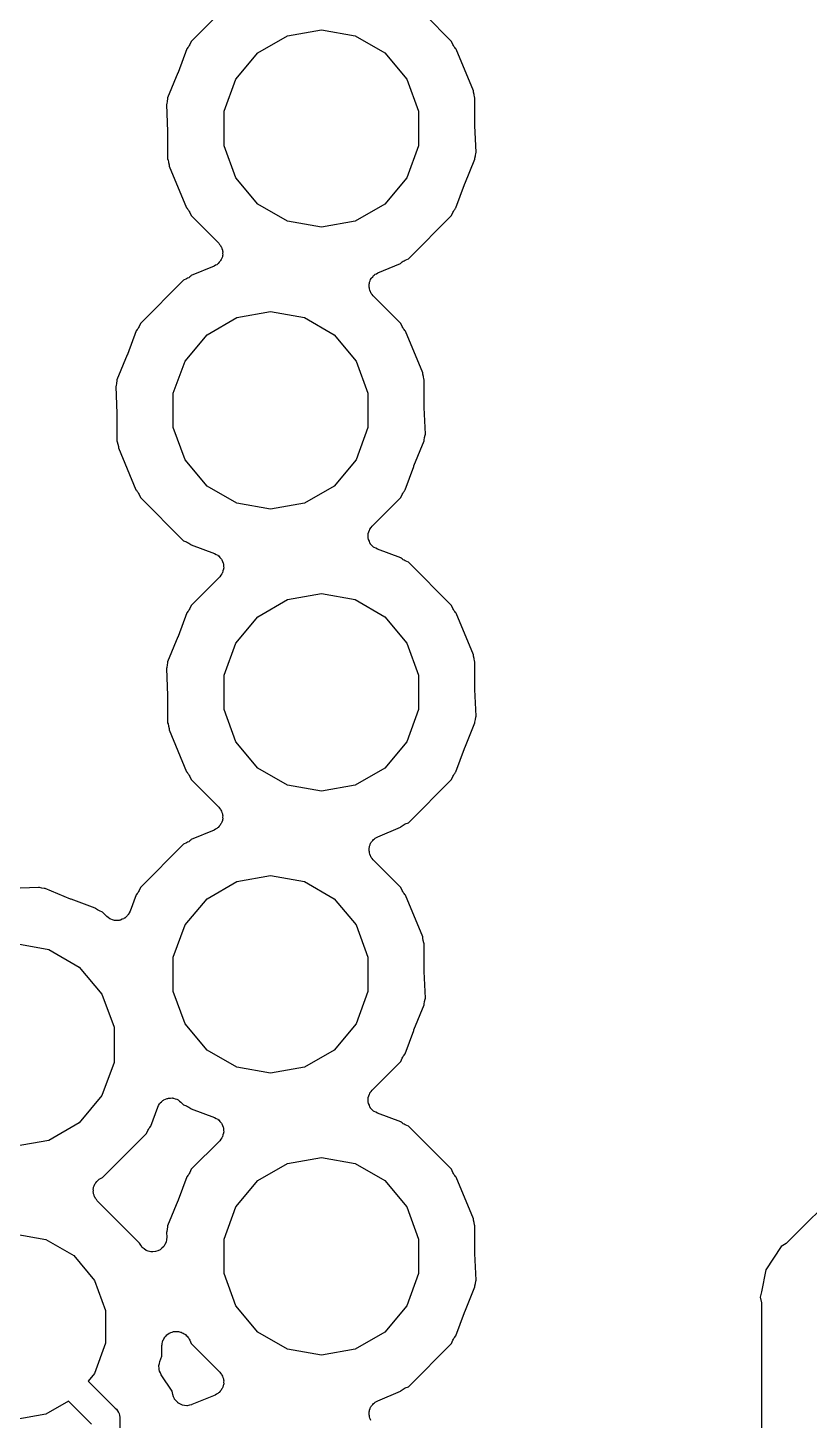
# Model space of a CAD drawing. Extents: x 240.1 to 314.9, y -176.2 to -102.8.
# Drawn here: x 273.17 to 280.21, y -132.92 to -120.38 of the extents above; entities that cross this region are included whole.
import ezdxf

# ---------------------------------------------------------------- set-up
doc = ezdxf.new("R2010")
doc.units = 0
doc.header["$MEASUREMENT"] = 0
doc.layers.add('BLACK', color=7, linetype='CONTINUOUS')

msp = doc.modelspace()

# ---------------------------------------------------------------- linework, layer by layer
at = {"layer": 'BLACK', "linetype": 'CONTINUOUS'}
for p, q in [((274.903, -120.243), (274.645, -120.501)), ((276.992, -120.501), (276.753, -120.262)), ((275.514, -120.449), (275.819, -120.395)), ((275.819, -120.395), (276.123, -120.449)), ((274.645, -120.501), (274.633, -120.529)), ((275.247, -120.603), (275.514, -120.449)), ((276.123, -120.449), (276.391, -120.603)), ((277.004, -120.529), (276.992, -120.501)), ((274.606, -120.569), (274.529, -120.78)), ((274.61, -120.566), (274.606, -120.569)), ((274.616, -120.556), (274.61, -120.566)), ((274.624, -120.547), (274.616, -120.556)), ((274.628, -120.538), (274.624, -120.547)), ((274.633, -120.529), (274.628, -120.538)), ((275.048, -120.84), (275.247, -120.603)), ((276.391, -120.603), (276.589, -120.84)), ((277.009, -120.538), (277.004, -120.529)), ((277.013, -120.547), (277.009, -120.538)), ((277.021, -120.556), (277.013, -120.547)), ((277.027, -120.566), (277.021, -120.556)), ((277.034, -120.571), (277.027, -120.566)), ((277.19, -120.947), (277.034, -120.571)), ((274.527, -120.785), (274.434, -121.01)), ((274.528, -120.783), (274.527, -120.785)), ((274.529, -120.78), (274.528, -120.783)), ((274.942, -121.13), (275.048, -120.84)), ((276.589, -120.84), (276.695, -121.13)), ((274.434, -121.018), (274.431, -121.039)), ((274.434, -121.01), (274.434, -121.018)), ((274.434, -121.018), (274.434, -121.018)), ((274.434, -121.018), (274.434, -121.018)), ((277.19, -120.959), (277.19, -120.947)), ((277.195, -120.98), (277.19, -120.959)), ((277.19, -120.959), (277.19, -120.959)), ((277.19, -120.959), (277.19, -120.959)), ((277.2, -121.002), (277.195, -120.98)), ((277.203, -121.01), (277.2, -121.002)), ((277.2, -121.002), (277.2, -121.002)), ((277.2, -121.002), (277.2, -121.002)), ((277.203, -121.252), (277.203, -121.01)), ((274.427, -121.062), (274.424, -121.07)), ((274.424, -121.07), (274.434, -121.312)), ((274.431, -121.039), (274.427, -121.062)), ((274.427, -121.062), (274.427, -121.062)), ((274.427, -121.062), (274.427, -121.062)), ((274.942, -121.44), (274.942, -121.13)), ((276.695, -121.13), (276.695, -121.44)), ((277.203, -121.255), (277.203, -121.252)), ((277.203, -121.258), (277.203, -121.255)), ((277.214, -121.5), (277.203, -121.258)), ((274.434, -121.312), (274.434, -121.315)), ((274.434, -121.315), (274.434, -121.318)), ((274.434, -121.318), (274.434, -121.56)), ((275.048, -121.73), (274.942, -121.44)), ((276.695, -121.44), (276.589, -121.73)), ((277.203, -121.552), (277.207, -121.53)), ((277.207, -121.53), (277.211, -121.508)), ((277.211, -121.508), (277.214, -121.5)), ((277.211, -121.508), (277.211, -121.508)), ((277.211, -121.508), (277.211, -121.508)), ((274.434, -121.56), (274.438, -121.568)), ((274.438, -121.568), (274.438, -121.568)), ((274.438, -121.568), (274.438, -121.568)), ((274.438, -121.568), (274.442, -121.59)), ((274.442, -121.59), (274.447, -121.611)), ((274.447, -121.611), (274.447, -121.611)), ((274.447, -121.611), (274.447, -121.611)), ((274.447, -121.611), (274.448, -121.623)), ((274.448, -121.623), (274.603, -121.999)), ((277.11, -121.785), (277.203, -121.56)), ((277.203, -121.56), (277.203, -121.552)), ((277.203, -121.552), (277.203, -121.552)), ((277.203, -121.552), (277.203, -121.552)), ((275.247, -121.967), (275.048, -121.73)), ((276.589, -121.73), (276.391, -121.967)), ((277.031, -122.001), (277.108, -121.79)), ((277.108, -121.79), (277.109, -121.787)), ((277.109, -121.787), (277.11, -121.785)), ((274.603, -121.999), (274.61, -122.004)), ((274.61, -122.004), (274.616, -122.014)), ((274.616, -122.014), (274.624, -122.023)), ((274.624, -122.023), (274.628, -122.032)), ((274.628, -122.032), (274.633, -122.041)), ((275.514, -122.121), (275.247, -121.967)), ((276.391, -121.967), (276.123, -122.121)), ((277.004, -122.041), (277.009, -122.032)), ((277.009, -122.032), (277.013, -122.023)), ((277.013, -122.023), (277.021, -122.014)), ((277.021, -122.014), (277.027, -122.004)), ((277.027, -122.004), (277.031, -122.001)), ((274.633, -122.041), (274.645, -122.069)), ((274.645, -122.069), (274.894, -122.318)), ((275.819, -122.175), (275.514, -122.121)), ((276.123, -122.121), (275.819, -122.175)), ((276.603, -122.459), (276.992, -122.069)), ((276.992, -122.069), (277.004, -122.041)), ((274.894, -122.318), (274.902, -122.329)), ((274.902, -122.329), (274.911, -122.339)), ((274.911, -122.339), (274.914, -122.347)), ((274.914, -122.347), (274.919, -122.354)), ((274.919, -122.354), (274.923, -122.367)), ((274.923, -122.367), (274.928, -122.38)), ((274.928, -122.38), (274.928, -122.388)), ((274.928, -122.388), (274.93, -122.397)), ((274.93, -122.397), (274.929, -122.41)), ((274.852, -122.525), (274.647, -122.61)), ((274.864, -122.517), (274.852, -122.525)), ((274.877, -122.512), (274.864, -122.517)), ((274.883, -122.506), (274.877, -122.512)), ((274.89, -122.501), (274.883, -122.506)), ((274.898, -122.49), (274.89, -122.501)), ((274.908, -122.48), (274.898, -122.49)), ((274.911, -122.473), (274.908, -122.48)), ((274.917, -122.466), (274.911, -122.473)), ((274.921, -122.453), (274.917, -122.466)), ((274.927, -122.44), (274.921, -122.453)), ((274.93, -122.424), (274.927, -122.432)), ((274.927, -122.432), (274.927, -122.44)), ((274.929, -122.41), (274.93, -122.424)), ((276.328, -122.585), (276.533, -122.5)), ((276.533, -122.5), (276.537, -122.494)), ((276.537, -122.494), (276.547, -122.487)), ((276.547, -122.487), (276.556, -122.48)), ((276.556, -122.48), (276.566, -122.476)), ((276.566, -122.476), (276.575, -122.47)), ((276.575, -122.47), (276.603, -122.459)), ((274.577, -122.651), (274.188, -123.041)), ((274.605, -122.64), (274.577, -122.651)), ((274.614, -122.634), (274.605, -122.64)), ((274.624, -122.63), (274.614, -122.634)), ((274.633, -122.622), (274.624, -122.63)), ((274.643, -122.616), (274.633, -122.622)), ((274.647, -122.61), (274.643, -122.616)), ((276.253, -122.67), (276.259, -122.657)), ((276.259, -122.657), (276.263, -122.644)), ((276.263, -122.644), (276.269, -122.637)), ((276.269, -122.637), (276.272, -122.63)), ((276.272, -122.63), (276.282, -122.62)), ((276.282, -122.62), (276.29, -122.609)), ((276.29, -122.609), (276.297, -122.604)), ((276.297, -122.604), (276.303, -122.598)), ((276.303, -122.598), (276.316, -122.593)), ((276.316, -122.593), (276.328, -122.585)), ((276.25, -122.686), (276.253, -122.678)), ((276.251, -122.7), (276.25, -122.686)), ((276.25, -122.713), (276.251, -122.7)), ((276.252, -122.722), (276.25, -122.713)), ((276.252, -122.73), (276.252, -122.722)), ((276.257, -122.743), (276.252, -122.73)), ((276.253, -122.678), (276.253, -122.67)), ((276.261, -122.756), (276.257, -122.743)), ((276.266, -122.763), (276.261, -122.756)), ((276.269, -122.771), (276.266, -122.763)), ((276.278, -122.781), (276.269, -122.771)), ((276.286, -122.792), (276.278, -122.781)), ((276.535, -123.041), (276.286, -122.792)), ((274.789, -123.143), (275.057, -122.989)), ((275.057, -122.989), (275.361, -122.935)), ((275.361, -122.935), (275.666, -122.989)), ((275.666, -122.989), (275.933, -123.143)), ((274.149, -123.109), (274.072, -123.32)), ((274.153, -123.106), (274.149, -123.109)), ((274.159, -123.096), (274.153, -123.106)), ((274.167, -123.087), (274.159, -123.096)), ((274.171, -123.078), (274.167, -123.087)), ((274.176, -123.069), (274.171, -123.078)), ((274.188, -123.041), (274.176, -123.069)), ((274.591, -123.38), (274.789, -123.143)), ((275.933, -123.143), (276.132, -123.38)), ((276.547, -123.069), (276.535, -123.041)), ((276.552, -123.078), (276.547, -123.069)), ((276.556, -123.087), (276.552, -123.078)), ((276.564, -123.096), (276.556, -123.087)), ((276.57, -123.106), (276.564, -123.096)), ((276.577, -123.111), (276.57, -123.106)), ((276.732, -123.487), (276.577, -123.111)), ((274.07, -123.325), (273.977, -123.55)), ((274.071, -123.323), (274.07, -123.325)), ((274.072, -123.32), (274.071, -123.323)), ((274.485, -123.67), (274.591, -123.38)), ((276.132, -123.38), (276.238, -123.67)), ((276.733, -123.499), (276.732, -123.487)), ((276.738, -123.52), (276.733, -123.499)), ((276.733, -123.499), (276.733, -123.499)), ((276.733, -123.499), (276.733, -123.499)), ((276.742, -123.542), (276.738, -123.52)), ((273.969, -123.602), (273.966, -123.61)), ((273.966, -123.61), (273.977, -123.852)), ((273.974, -123.578), (273.969, -123.602)), ((273.969, -123.602), (273.969, -123.602)), ((273.969, -123.602), (273.969, -123.602)), ((273.977, -123.558), (273.974, -123.578)), ((273.977, -123.55), (273.977, -123.558)), ((273.977, -123.558), (273.977, -123.558)), ((273.977, -123.558), (273.977, -123.558)), ((276.746, -123.55), (276.742, -123.542)), ((276.742, -123.542), (276.742, -123.542)), ((276.742, -123.542), (276.742, -123.542)), ((276.746, -123.792), (276.746, -123.55)), ((274.485, -123.98), (274.485, -123.67)), ((276.238, -123.67), (276.238, -123.98)), ((273.977, -123.852), (273.977, -123.855)), ((273.977, -123.855), (273.977, -123.858)), ((273.977, -123.858), (273.977, -124.1)), ((276.746, -123.795), (276.746, -123.792)), ((276.746, -123.798), (276.746, -123.795)), ((276.756, -124.04), (276.746, -123.798)), ((274.591, -124.27), (274.485, -123.98)), ((276.238, -123.98), (276.132, -124.27)), ((276.753, -124.048), (276.756, -124.04)), ((273.977, -124.1), (273.98, -124.108)), ((273.98, -124.108), (273.98, -124.108)), ((273.98, -124.108), (273.98, -124.108)), ((273.98, -124.108), (273.985, -124.129)), ((273.985, -124.129), (273.99, -124.151)), ((273.99, -124.151), (273.99, -124.151)), ((273.99, -124.151), (273.99, -124.151)), ((273.99, -124.151), (273.99, -124.163)), ((273.99, -124.163), (274.146, -124.539)), ((276.653, -124.325), (276.746, -124.1)), ((276.746, -124.092), (276.749, -124.07)), ((276.746, -124.1), (276.746, -124.092)), ((276.746, -124.092), (276.746, -124.092)), ((276.746, -124.092), (276.746, -124.092)), ((276.749, -124.07), (276.753, -124.048)), ((276.753, -124.048), (276.753, -124.048)), ((276.753, -124.048), (276.753, -124.048)), ((274.789, -124.507), (274.591, -124.27)), ((276.132, -124.27), (275.933, -124.507)), ((276.574, -124.541), (276.651, -124.33)), ((276.651, -124.33), (276.652, -124.327)), ((276.652, -124.327), (276.653, -124.325)), ((274.146, -124.539), (274.153, -124.544)), ((275.057, -124.661), (274.789, -124.507)), ((275.933, -124.507), (275.666, -124.661)), ((276.57, -124.544), (276.574, -124.541)), ((274.153, -124.544), (274.159, -124.554)), ((274.159, -124.554), (274.167, -124.563)), ((274.167, -124.563), (274.171, -124.572)), ((274.171, -124.572), (274.176, -124.581)), ((274.176, -124.581), (274.188, -124.609)), ((274.188, -124.609), (274.577, -124.999)), ((275.361, -124.715), (275.057, -124.661)), ((275.666, -124.661), (275.361, -124.715)), ((276.277, -124.867), (276.535, -124.609)), ((276.535, -124.609), (276.547, -124.581)), ((276.547, -124.581), (276.552, -124.572)), ((276.552, -124.572), (276.556, -124.563)), ((276.556, -124.563), (276.564, -124.554)), ((276.564, -124.554), (276.57, -124.544)), ((276.248, -124.919), (276.252, -124.903)), ((276.252, -124.903), (276.255, -124.898)), ((276.255, -124.898), (276.257, -124.893)), ((276.257, -124.893), (276.268, -124.88)), ((276.268, -124.88), (276.277, -124.867)), ((274.577, -124.999), (274.605, -125.01)), ((274.605, -125.01), (274.614, -125.016)), ((274.614, -125.016), (274.624, -125.02)), ((274.624, -125.02), (274.633, -125.028)), ((274.633, -125.028), (274.643, -125.034)), ((274.643, -125.034), (274.645, -125.037)), ((274.645, -125.037), (274.856, -125.114)), ((276.241, -124.945), (276.242, -124.94)), ((276.242, -124.962), (276.241, -124.945)), ((276.242, -124.934), (276.248, -124.919)), ((276.242, -124.94), (276.242, -124.934)), ((276.242, -124.978), (276.242, -124.962)), ((276.244, -124.984), (276.242, -124.978)), ((276.245, -124.989), (276.244, -124.984)), ((276.252, -125.004), (276.245, -124.989)), ((276.257, -125.02), (276.252, -125.004)), ((276.261, -125.024), (276.257, -125.02)), ((276.263, -125.029), (276.261, -125.024)), ((276.275, -125.041), (276.263, -125.029)), ((276.286, -125.054), (276.275, -125.041)), ((274.856, -125.114), (274.871, -125.123)), ((274.871, -125.123), (274.886, -125.13)), ((274.886, -125.13), (274.89, -125.134)), ((274.89, -125.134), (274.894, -125.136)), ((274.894, -125.136), (274.905, -125.149)), ((274.905, -125.149), (274.917, -125.161)), ((274.917, -125.161), (274.919, -125.166)), ((274.919, -125.166), (274.923, -125.17)), ((276.29, -125.056), (276.286, -125.054)), ((276.294, -125.06), (276.29, -125.056)), ((276.309, -125.067), (276.294, -125.06)), ((276.324, -125.076), (276.309, -125.067)), ((276.535, -125.153), (276.324, -125.076)), ((276.537, -125.156), (276.535, -125.153)), ((276.547, -125.162), (276.537, -125.156)), ((276.556, -125.17), (276.547, -125.162)), ((274.923, -125.17), (274.928, -125.186)), ((274.925, -125.292), (274.923, -125.297)), ((274.928, -125.287), (274.925, -125.292)), ((274.928, -125.186), (274.935, -125.201)), ((274.932, -125.271), (274.928, -125.287)), ((274.938, -125.256), (274.932, -125.271)), ((274.935, -125.201), (274.936, -125.206)), ((274.936, -125.206), (274.938, -125.212)), ((274.938, -125.212), (274.938, -125.228)), ((274.938, -125.228), (274.939, -125.245)), ((274.939, -125.245), (274.938, -125.25)), ((274.938, -125.25), (274.938, -125.256)), ((276.566, -125.174), (276.556, -125.17)), ((276.575, -125.18), (276.566, -125.174)), ((276.603, -125.191), (276.575, -125.18)), ((276.992, -125.581), (276.603, -125.191)), ((274.903, -125.323), (274.645, -125.581)), ((274.912, -125.31), (274.903, -125.323)), ((274.923, -125.297), (274.912, -125.31)), ((275.247, -125.683), (275.514, -125.529)), ((275.514, -125.529), (275.819, -125.475)), ((275.819, -125.475), (276.123, -125.529)), ((276.123, -125.529), (276.391, -125.683)), ((274.606, -125.649), (274.529, -125.86)), ((274.61, -125.646), (274.606, -125.649)), ((274.616, -125.636), (274.61, -125.646)), ((274.624, -125.627), (274.616, -125.636)), ((274.628, -125.618), (274.624, -125.627)), ((274.633, -125.609), (274.628, -125.618)), ((274.645, -125.581), (274.633, -125.609)), ((277.004, -125.609), (276.992, -125.581)), ((277.009, -125.618), (277.004, -125.609)), ((277.013, -125.627), (277.009, -125.618)), ((277.021, -125.636), (277.013, -125.627)), ((277.027, -125.646), (277.021, -125.636)), ((277.034, -125.651), (277.027, -125.646)), ((277.19, -126.027), (277.034, -125.651)), ((275.048, -125.92), (275.247, -125.683)), ((276.391, -125.683), (276.589, -125.92)), ((274.527, -125.865), (274.434, -126.09)), ((274.528, -125.863), (274.527, -125.865)), ((274.529, -125.86), (274.528, -125.863)), ((274.942, -126.21), (275.048, -125.92)), ((276.589, -125.92), (276.695, -126.21)), ((277.19, -126.039), (277.19, -126.027)), ((277.195, -126.06), (277.19, -126.039)), ((277.19, -126.039), (277.19, -126.039)), ((277.19, -126.039), (277.19, -126.039)), ((274.427, -126.142), (274.424, -126.15)), ((274.424, -126.15), (274.434, -126.392)), ((274.431, -126.117), (274.427, -126.142)), ((274.427, -126.142), (274.427, -126.142)), ((274.427, -126.142), (274.427, -126.142)), ((274.434, -126.098), (274.431, -126.117)), ((274.434, -126.09), (274.434, -126.098)), ((274.434, -126.098), (274.434, -126.098)), ((274.434, -126.098), (274.434, -126.098)), ((277.2, -126.082), (277.195, -126.06)), ((277.203, -126.09), (277.2, -126.082)), ((277.2, -126.082), (277.2, -126.082)), ((277.2, -126.082), (277.2, -126.082)), ((277.203, -126.332), (277.203, -126.09)), ((274.942, -126.52), (274.942, -126.21)), ((276.695, -126.21), (276.695, -126.52)), ((274.434, -126.392), (274.434, -126.395)), ((274.434, -126.395), (274.434, -126.398)), ((274.434, -126.398), (274.434, -126.64)), ((277.203, -126.335), (277.203, -126.332)), ((277.203, -126.338), (277.203, -126.335)), ((277.214, -126.58), (277.203, -126.338)), ((275.048, -126.81), (274.942, -126.52)), ((276.695, -126.52), (276.589, -126.81)), ((274.434, -126.64), (274.438, -126.648)), ((274.438, -126.648), (274.438, -126.648)), ((274.438, -126.648), (274.438, -126.648)), ((274.438, -126.648), (274.442, -126.669)), ((274.442, -126.669), (274.447, -126.691)), ((277.11, -126.865), (277.203, -126.64)), ((277.203, -126.632), (277.207, -126.61)), ((277.203, -126.64), (277.203, -126.632)), ((277.203, -126.632), (277.203, -126.632)), ((277.203, -126.632), (277.203, -126.632)), ((277.207, -126.61), (277.211, -126.588)), ((277.211, -126.588), (277.214, -126.58)), ((277.211, -126.588), (277.211, -126.588)), ((277.211, -126.588), (277.211, -126.588)), ((274.447, -126.691), (274.447, -126.691)), ((274.447, -126.691), (274.447, -126.691)), ((274.447, -126.691), (274.448, -126.703)), ((274.448, -126.703), (274.603, -127.079)), ((275.247, -127.047), (275.048, -126.81)), ((276.589, -126.81), (276.391, -127.047)), ((277.031, -127.081), (277.108, -126.87)), ((277.108, -126.87), (277.109, -126.867)), ((277.109, -126.867), (277.11, -126.865)), ((275.514, -127.201), (275.247, -127.047)), ((276.391, -127.047), (276.123, -127.201)), ((274.603, -127.079), (274.61, -127.084)), ((274.61, -127.084), (274.616, -127.094)), ((274.616, -127.094), (274.624, -127.103)), ((274.624, -127.103), (274.628, -127.112)), ((274.628, -127.112), (274.633, -127.121)), ((274.633, -127.121), (274.645, -127.149)), ((274.645, -127.149), (274.894, -127.398)), ((276.603, -127.539), (276.992, -127.149)), ((276.992, -127.149), (277.004, -127.121)), ((277.004, -127.121), (277.009, -127.112)), ((277.009, -127.112), (277.013, -127.103)), ((277.013, -127.103), (277.021, -127.094)), ((277.021, -127.094), (277.027, -127.084)), ((277.027, -127.084), (277.031, -127.081)), ((275.819, -127.255), (275.514, -127.201)), ((276.123, -127.201), (275.819, -127.255)), ((274.894, -127.398), (274.902, -127.409)), ((274.902, -127.409), (274.911, -127.419)), ((274.911, -127.419), (274.914, -127.427)), ((274.917, -127.546), (274.911, -127.553)), ((274.914, -127.427), (274.919, -127.434)), ((274.921, -127.533), (274.917, -127.546)), ((274.919, -127.434), (274.923, -127.447)), ((274.927, -127.52), (274.921, -127.533)), ((274.923, -127.447), (274.928, -127.46)), ((274.93, -127.504), (274.927, -127.512)), ((274.927, -127.512), (274.927, -127.52)), ((274.928, -127.46), (274.928, -127.468)), ((274.928, -127.468), (274.93, -127.477)), ((274.93, -127.477), (274.929, -127.49)), ((274.929, -127.49), (274.93, -127.504)), ((276.566, -127.556), (276.575, -127.55)), ((276.575, -127.55), (276.603, -127.539)), ((274.852, -127.605), (274.647, -127.69)), ((274.864, -127.597), (274.852, -127.605)), ((274.877, -127.592), (274.864, -127.597)), ((274.883, -127.586), (274.877, -127.592)), ((274.89, -127.581), (274.883, -127.586)), ((274.898, -127.57), (274.89, -127.581)), ((274.908, -127.56), (274.898, -127.57)), ((274.911, -127.553), (274.908, -127.56)), ((276.303, -127.678), (276.316, -127.673)), ((276.316, -127.673), (276.328, -127.665)), ((276.328, -127.665), (276.533, -127.58)), ((276.533, -127.58), (276.537, -127.574)), ((276.537, -127.574), (276.547, -127.567)), ((276.547, -127.567), (276.556, -127.56)), ((276.556, -127.56), (276.566, -127.556)), ((274.577, -127.731), (274.188, -128.121)), ((274.605, -127.72), (274.577, -127.731)), ((274.614, -127.714), (274.605, -127.72)), ((274.624, -127.71), (274.614, -127.714)), ((274.633, -127.702), (274.624, -127.71)), ((274.643, -127.696), (274.633, -127.702)), ((274.647, -127.69), (274.643, -127.696)), ((276.25, -127.766), (276.253, -127.758)), ((276.251, -127.78), (276.25, -127.766)), ((276.25, -127.793), (276.251, -127.78)), ((276.252, -127.802), (276.25, -127.793)), ((276.252, -127.81), (276.252, -127.802)), ((276.253, -127.75), (276.259, -127.737)), ((276.253, -127.758), (276.253, -127.75)), ((276.259, -127.737), (276.263, -127.724)), ((276.263, -127.724), (276.269, -127.717)), ((276.269, -127.717), (276.272, -127.71)), ((276.272, -127.71), (276.282, -127.7)), ((276.282, -127.7), (276.29, -127.689)), ((276.29, -127.689), (276.297, -127.684)), ((276.297, -127.684), (276.303, -127.678)), ((276.257, -127.823), (276.252, -127.81)), ((276.261, -127.836), (276.257, -127.823)), ((276.266, -127.843), (276.261, -127.836)), ((276.269, -127.851), (276.266, -127.843)), ((276.278, -127.861), (276.269, -127.851)), ((276.286, -127.872), (276.278, -127.861)), ((276.535, -128.121), (276.286, -127.872)), ((275.057, -128.069), (275.361, -128.015)), ((275.361, -128.015), (275.666, -128.069)), ((273.271, -128.121), (273.023, -128.131)), ((273.279, -128.123), (273.271, -128.121)), ((273.3, -128.127), (273.279, -128.123)), ((273.279, -128.123), (273.279, -128.123)), ((273.279, -128.123), (273.279, -128.123)), ((273.322, -128.131), (273.3, -128.127)), ((273.33, -128.131), (273.322, -128.131)), ((273.322, -128.131), (273.322, -128.131)), ((273.322, -128.131), (273.322, -128.131)), ((273.559, -128.226), (273.33, -128.131)), ((274.159, -128.176), (274.153, -128.186)), ((274.167, -128.167), (274.159, -128.176)), ((274.171, -128.158), (274.167, -128.167)), ((274.176, -128.149), (274.171, -128.158)), ((274.188, -128.121), (274.176, -128.149)), ((274.789, -128.223), (275.057, -128.069)), ((275.666, -128.069), (275.933, -128.223)), ((276.547, -128.149), (276.535, -128.121)), ((276.552, -128.158), (276.547, -128.149)), ((276.556, -128.167), (276.552, -128.158)), ((276.564, -128.176), (276.556, -128.167)), ((276.57, -128.186), (276.564, -128.176)), ((273.562, -128.227), (273.559, -128.226)), ((273.564, -128.228), (273.562, -128.227)), ((273.781, -128.307), (273.564, -128.228)), ((274.149, -128.189), (274.095, -128.337)), ((274.153, -128.186), (274.149, -128.189)), ((274.591, -128.46), (274.789, -128.223)), ((275.933, -128.223), (276.132, -128.46)), ((276.577, -128.191), (276.57, -128.186)), ((276.732, -128.567), (276.577, -128.191)), ((273.784, -128.311), (273.781, -128.307)), ((273.794, -128.317), (273.784, -128.311)), ((273.803, -128.325), (273.794, -128.317)), ((273.813, -128.329), (273.803, -128.325)), ((273.821, -128.334), (273.813, -128.329)), ((273.848, -128.346), (273.821, -128.334)), ((273.886, -128.383), (273.848, -128.346)), ((273.899, -128.393), (273.886, -128.383)), ((273.912, -128.404), (273.899, -128.393)), ((273.917, -128.405), (273.912, -128.404)), ((273.922, -128.409), (273.917, -128.405)), ((273.938, -128.413), (273.922, -128.409)), ((273.954, -128.419), (273.938, -128.413)), ((273.959, -128.419), (273.954, -128.419)), ((273.965, -128.42), (273.959, -128.419)), ((273.981, -128.419), (273.965, -128.42)), ((273.998, -128.419), (273.981, -128.419)), ((274.003, -128.417), (273.998, -128.419)), ((274.009, -128.416), (274.003, -128.417)), ((274.024, -128.409), (274.009, -128.416)), ((274.039, -128.404), (274.024, -128.409)), ((274.043, -128.4), (274.039, -128.404)), ((274.049, -128.398), (274.043, -128.4)), ((274.06, -128.386), (274.049, -128.398)), ((274.073, -128.375), (274.06, -128.386)), ((274.076, -128.37), (274.073, -128.375)), ((274.08, -128.366), (274.076, -128.37)), ((274.087, -128.351), (274.08, -128.366)), ((274.095, -128.337), (274.087, -128.351)), ((274.485, -128.75), (274.591, -128.46)), ((276.132, -128.46), (276.238, -128.75)), ((273.05, -128.625), (273.363, -128.68)), ((273.363, -128.68), (273.638, -128.839)), ((276.733, -128.579), (276.732, -128.567)), ((276.737, -128.599), (276.733, -128.579)), ((276.733, -128.579), (276.733, -128.579)), ((276.733, -128.579), (276.733, -128.579)), ((276.742, -128.622), (276.737, -128.599)), ((276.746, -128.63), (276.742, -128.622)), ((276.742, -128.622), (276.742, -128.622)), ((276.742, -128.622), (276.742, -128.622)), ((276.746, -128.872), (276.746, -128.63)), ((274.485, -129.06), (274.485, -128.75)), ((276.238, -128.75), (276.238, -129.06)), ((273.638, -128.839), (273.842, -129.083)), ((276.746, -128.875), (276.746, -128.872)), ((276.746, -128.878), (276.746, -128.875)), ((276.756, -129.12), (276.746, -128.878)), ((273.842, -129.083), (273.951, -129.381)), ((274.591, -129.35), (274.485, -129.06)), ((276.238, -129.06), (276.132, -129.35)), ((276.653, -129.405), (276.746, -129.18)), ((276.746, -129.172), (276.749, -129.15)), ((276.746, -129.18), (276.746, -129.172)), ((276.746, -129.172), (276.746, -129.172)), ((276.746, -129.172), (276.746, -129.172)), ((276.749, -129.15), (276.753, -129.128)), ((276.753, -129.128), (276.756, -129.12)), ((276.753, -129.128), (276.753, -129.128)), ((276.753, -129.128), (276.753, -129.128)), ((273.951, -129.381), (273.951, -129.699)), ((274.789, -129.587), (274.591, -129.35)), ((276.132, -129.35), (275.933, -129.587)), ((276.574, -129.621), (276.651, -129.41)), ((276.651, -129.41), (276.652, -129.407)), ((276.652, -129.407), (276.653, -129.405)), ((275.057, -129.741), (274.789, -129.587)), ((275.933, -129.587), (275.666, -129.741)), ((276.535, -129.689), (276.547, -129.661)), ((276.547, -129.661), (276.552, -129.652)), ((276.552, -129.652), (276.556, -129.643)), ((276.556, -129.643), (276.564, -129.634)), ((276.564, -129.634), (276.57, -129.624)), ((276.57, -129.624), (276.574, -129.621)), ((273.951, -129.699), (273.842, -129.997)), ((275.361, -129.795), (275.057, -129.741)), ((275.666, -129.741), (275.361, -129.795)), ((276.277, -129.947), (276.535, -129.689)), ((273.842, -129.997), (273.638, -130.241)), ((274.367, -130.063), (274.38, -130.053)), ((274.38, -130.053), (274.391, -130.041)), ((274.391, -130.041), (274.396, -130.039)), ((274.396, -130.039), (274.401, -130.035)), ((274.401, -130.035), (274.416, -130.029)), ((274.416, -130.029), (274.431, -130.022)), ((274.431, -130.022), (274.437, -130.022)), ((274.437, -130.022), (274.442, -130.02)), ((274.442, -130.02), (274.459, -130.02)), ((274.459, -130.02), (274.475, -130.018)), ((274.475, -130.018), (274.481, -130.02)), ((274.481, -130.02), (274.486, -130.02)), ((274.486, -130.02), (274.502, -130.026)), ((274.502, -130.026), (274.518, -130.03)), ((274.518, -130.03), (274.522, -130.033)), ((274.522, -130.033), (274.528, -130.035)), ((274.528, -130.035), (274.54, -130.046)), ((274.54, -130.046), (274.554, -130.055)), ((274.554, -130.055), (274.577, -130.079)), ((276.241, -130.025), (276.242, -130.02)), ((276.242, -130.042), (276.241, -130.025)), ((276.242, -130.014), (276.248, -129.999)), ((276.242, -130.02), (276.242, -130.014)), ((276.242, -130.058), (276.242, -130.042)), ((276.244, -130.064), (276.242, -130.058)), ((276.248, -129.999), (276.252, -129.983)), ((276.252, -129.983), (276.255, -129.978)), ((276.255, -129.978), (276.257, -129.973)), ((276.257, -129.973), (276.268, -129.96)), ((276.268, -129.96), (276.277, -129.947)), ((274.283, -130.271), (274.345, -130.101)), ((274.345, -130.101), (274.353, -130.087)), ((274.353, -130.087), (274.36, -130.072)), ((274.36, -130.072), (274.364, -130.068)), ((274.364, -130.068), (274.367, -130.063)), ((274.577, -130.079), (274.605, -130.09)), ((274.605, -130.09), (274.614, -130.096)), ((274.614, -130.096), (274.624, -130.1)), ((274.624, -130.1), (274.633, -130.108)), ((274.633, -130.108), (274.643, -130.114)), ((274.643, -130.114), (274.645, -130.117)), ((274.645, -130.117), (274.856, -130.194)), ((276.245, -130.069), (276.244, -130.064)), ((276.252, -130.084), (276.245, -130.069)), ((276.257, -130.1), (276.252, -130.084)), ((276.261, -130.104), (276.257, -130.1)), ((276.263, -130.109), (276.261, -130.104)), ((276.275, -130.121), (276.263, -130.109)), ((276.286, -130.134), (276.275, -130.121)), ((276.29, -130.136), (276.286, -130.134)), ((276.294, -130.14), (276.29, -130.136)), ((276.309, -130.147), (276.294, -130.14)), ((276.324, -130.156), (276.309, -130.147)), ((276.535, -130.233), (276.324, -130.156)), ((273.638, -130.241), (273.363, -130.4)), ((274.244, -130.338), (274.256, -130.311)), ((274.256, -130.311), (274.261, -130.303)), ((274.261, -130.303), (274.265, -130.293)), ((274.265, -130.293), (274.273, -130.284)), ((274.273, -130.284), (274.279, -130.274)), ((274.279, -130.274), (274.283, -130.271)), ((274.856, -130.194), (274.871, -130.203)), ((274.871, -130.203), (274.886, -130.21)), ((274.886, -130.21), (274.89, -130.214)), ((274.89, -130.214), (274.894, -130.216)), ((274.894, -130.216), (274.905, -130.229)), ((274.905, -130.229), (274.917, -130.241)), ((274.917, -130.241), (274.919, -130.246)), ((274.919, -130.246), (274.923, -130.25)), ((274.923, -130.25), (274.928, -130.266)), ((274.928, -130.266), (274.935, -130.281)), ((274.935, -130.281), (274.936, -130.286)), ((274.936, -130.286), (274.938, -130.292)), ((274.938, -130.292), (274.938, -130.308)), ((274.938, -130.308), (274.939, -130.325)), ((276.537, -130.236), (276.535, -130.233)), ((276.547, -130.243), (276.537, -130.236)), ((276.556, -130.25), (276.547, -130.243)), ((276.566, -130.254), (276.556, -130.25)), ((276.575, -130.26), (276.566, -130.254)), ((276.603, -130.271), (276.575, -130.26)), ((276.992, -130.661), (276.603, -130.271)), ((273.363, -130.4), (273.05, -130.455)), ((273.848, -130.734), (274.244, -130.338)), ((274.903, -130.403), (274.645, -130.661)), ((274.912, -130.39), (274.903, -130.403)), ((274.923, -130.377), (274.912, -130.39)), ((274.925, -130.372), (274.923, -130.377)), ((274.928, -130.367), (274.925, -130.372)), ((274.932, -130.351), (274.928, -130.367)), ((274.938, -130.336), (274.932, -130.351)), ((274.939, -130.325), (274.938, -130.33)), ((274.938, -130.33), (274.938, -130.336)), ((275.514, -130.609), (275.819, -130.555)), ((275.819, -130.555), (276.123, -130.609)), ((280.782, -130.554), (280.024, -131.312)), ((274.645, -130.661), (274.633, -130.689)), ((275.247, -130.763), (275.514, -130.609)), ((276.123, -130.609), (276.391, -130.763)), ((277.004, -130.689), (276.992, -130.661)), ((273.767, -130.822), (273.773, -130.809)), ((273.773, -130.809), (273.777, -130.796)), ((273.777, -130.796), (273.782, -130.789)), ((273.782, -130.789), (273.786, -130.782)), ((273.786, -130.782), (273.796, -130.772)), ((273.796, -130.772), (273.804, -130.761)), ((273.804, -130.761), (273.811, -130.756)), ((273.811, -130.756), (273.817, -130.75)), ((273.817, -130.75), (273.83, -130.745)), ((273.83, -130.745), (273.841, -130.737)), ((273.841, -130.737), (273.848, -130.734)), ((274.606, -130.729), (274.529, -130.94)), ((274.61, -130.726), (274.606, -130.729)), ((274.616, -130.716), (274.61, -130.726)), ((274.624, -130.707), (274.616, -130.716)), ((274.628, -130.698), (274.624, -130.707)), ((274.633, -130.689), (274.628, -130.698)), ((275.048, -131), (275.247, -130.763)), ((276.391, -130.763), (276.589, -131)), ((277.009, -130.698), (277.004, -130.689)), ((277.013, -130.707), (277.009, -130.698)), ((277.021, -130.716), (277.013, -130.707)), ((277.027, -130.726), (277.021, -130.716)), ((277.034, -130.731), (277.027, -130.726)), ((277.19, -131.107), (277.034, -130.731)), ((273.763, -130.866), (273.765, -130.852)), ((273.766, -130.874), (273.763, -130.866)), ((273.764, -130.838), (273.767, -130.83)), ((273.765, -130.852), (273.764, -130.838)), ((273.766, -130.882), (273.766, -130.874)), ((273.771, -130.895), (273.766, -130.882)), ((273.767, -130.83), (273.767, -130.822)), ((273.775, -130.908), (273.771, -130.895)), ((273.78, -130.915), (273.775, -130.908)), ((273.783, -130.923), (273.78, -130.915)), ((273.792, -130.933), (273.783, -130.923)), ((273.8, -130.944), (273.792, -130.933)), ((274.18, -131.325), (273.8, -130.944)), ((274.527, -130.945), (274.434, -131.17)), ((274.528, -130.943), (274.527, -130.945)), ((274.529, -130.94), (274.528, -130.943)), ((274.942, -131.29), (275.048, -131)), ((276.589, -131), (276.695, -131.29)), ((274.434, -131.178), (274.431, -131.199)), ((274.434, -131.17), (274.434, -131.178)), ((274.434, -131.178), (274.434, -131.178)), ((274.434, -131.178), (274.434, -131.178)), ((277.19, -131.119), (277.19, -131.107)), ((277.195, -131.139), (277.19, -131.119)), ((277.19, -131.119), (277.19, -131.119)), ((277.19, -131.119), (277.19, -131.119)), ((277.2, -131.162), (277.195, -131.139)), ((277.203, -131.17), (277.2, -131.162)), ((277.2, -131.162), (277.2, -131.162)), ((277.2, -131.162), (277.2, -131.162)), ((277.203, -131.412), (277.203, -131.17)), ((273.05, -131.242), (273.337, -131.292)), ((273.337, -131.292), (273.589, -131.438)), ((274.423, -131.293), (274.42, -131.316)), ((274.426, -131.273), (274.423, -131.293)), ((274.427, -131.222), (274.424, -131.23)), ((274.424, -131.23), (274.426, -131.273)), ((274.431, -131.199), (274.427, -131.222)), ((274.427, -131.222), (274.427, -131.222)), ((274.427, -131.222), (274.427, -131.222)), ((274.942, -131.6), (274.942, -131.29)), ((276.695, -131.29), (276.695, -131.6)), ((280.024, -131.312), (280.014, -131.319)), ((273.589, -131.438), (273.776, -131.661)), ((274.181, -131.327), (274.18, -131.325)), ((274.193, -131.345), (274.181, -131.327)), ((274.205, -131.364), (274.193, -131.345)), ((274.223, -131.378), (274.205, -131.364)), ((274.205, -131.364), (274.205, -131.364)), ((274.205, -131.364), (274.205, -131.364)), ((274.24, -131.391), (274.223, -131.378)), ((274.26, -131.397), (274.24, -131.391)), ((274.24, -131.391), (274.24, -131.391)), ((274.24, -131.391), (274.24, -131.391)), ((274.282, -131.404), (274.26, -131.397)), ((274.302, -131.403), (274.282, -131.404)), ((274.282, -131.404), (274.282, -131.404)), ((274.282, -131.404), (274.282, -131.404)), ((274.326, -131.402), (274.302, -131.403)), ((274.346, -131.394), (274.326, -131.402)), ((274.326, -131.402), (274.326, -131.402)), ((274.326, -131.402), (274.326, -131.402)), ((274.367, -131.385), (274.346, -131.394)), ((274.383, -131.371), (274.367, -131.385)), ((274.367, -131.385), (274.367, -131.385)), ((274.367, -131.385), (274.367, -131.385)), ((274.399, -131.355), (274.383, -131.371)), ((274.409, -131.337), (274.399, -131.355)), ((274.399, -131.355), (274.399, -131.355)), ((274.399, -131.355), (274.399, -131.355)), ((274.42, -131.316), (274.409, -131.337)), ((274.42, -131.316), (274.42, -131.316)), ((274.42, -131.316), (274.42, -131.316)), ((277.203, -131.415), (277.203, -131.412)), ((277.203, -131.418), (277.203, -131.415)), ((277.214, -131.66), (277.203, -131.418)), ((279.962, -131.357), (279.822, -131.567)), ((280.005, -131.328), (279.962, -131.357)), ((280.014, -131.319), (280.005, -131.328)), ((273.776, -131.661), (273.875, -131.934)), ((275.048, -131.89), (274.942, -131.6)), ((276.695, -131.6), (276.589, -131.89)), ((277.203, -131.712), (277.207, -131.69)), ((277.207, -131.69), (277.211, -131.668)), ((277.211, -131.668), (277.214, -131.66)), ((277.211, -131.668), (277.211, -131.668)), ((277.211, -131.668), (277.211, -131.668)), ((279.822, -131.567), (279.783, -131.764)), ((277.11, -131.945), (277.203, -131.72)), ((277.203, -131.72), (277.203, -131.712)), ((277.203, -131.712), (277.203, -131.712)), ((277.203, -131.712), (277.203, -131.712)), ((279.783, -131.764), (279.773, -131.814)), ((279.773, -131.814), (279.783, -131.865)), ((279.783, -131.764), (279.783, -131.764)), ((273.875, -131.934), (273.875, -132.226)), ((275.247, -132.127), (275.048, -131.89)), ((276.589, -131.89), (276.391, -132.127)), ((279.783, -131.865), (279.783, -131.877)), ((279.783, -131.877), (279.785, -131.889)), ((279.785, -131.889), (279.785, -133.725)), ((277.031, -132.161), (277.108, -131.95)), ((277.108, -131.95), (277.109, -131.947)), ((277.109, -131.947), (277.11, -131.945)), ((274.396, -132.196), (274.399, -132.188)), ((274.399, -132.188), (274.407, -132.178)), ((274.407, -132.178), (274.413, -132.166)), ((274.413, -132.166), (274.42, -132.16)), ((274.42, -132.16), (274.426, -132.153)), ((274.426, -132.153), (274.437, -132.146)), ((274.437, -132.146), (274.447, -132.138)), ((274.447, -132.138), (274.456, -132.135)), ((274.456, -132.135), (274.463, -132.13)), ((274.463, -132.13), (274.476, -132.127)), ((274.476, -132.127), (274.488, -132.123)), ((274.488, -132.123), (274.498, -132.123)), ((274.498, -132.123), (274.507, -132.121)), ((274.507, -132.121), (274.519, -132.123)), ((274.519, -132.123), (274.533, -132.123)), ((274.533, -132.123), (274.541, -132.126)), ((274.541, -132.126), (274.55, -132.127)), ((274.55, -132.127), (274.556, -132.129)), ((274.556, -132.129), (274.565, -132.134)), ((274.565, -132.134), (274.575, -132.137)), ((274.575, -132.137), (274.584, -132.144)), ((274.584, -132.144), (274.595, -132.15)), ((274.595, -132.15), (274.602, -132.158)), ((274.602, -132.158), (274.61, -132.164)), ((274.61, -132.164), (274.616, -132.174)), ((274.616, -132.174), (274.624, -132.183)), ((274.624, -132.183), (274.628, -132.192)), ((274.628, -132.192), (274.633, -132.201)), ((275.514, -132.281), (275.247, -132.127)), ((276.391, -132.127), (276.123, -132.281)), ((277.004, -132.201), (277.009, -132.192)), ((277.009, -132.192), (277.013, -132.183)), ((277.013, -132.183), (277.021, -132.174)), ((277.021, -132.174), (277.027, -132.164)), ((277.027, -132.164), (277.031, -132.161)), ((273.875, -132.226), (273.776, -132.499)), ((274.383, -132.248), (274.385, -132.239)), ((274.383, -132.345), (274.383, -132.248)), ((274.385, -132.23), (274.389, -132.217)), ((274.385, -132.239), (274.385, -132.23)), ((274.389, -132.217), (274.391, -132.204)), ((274.391, -132.204), (274.396, -132.196)), ((274.633, -132.201), (274.645, -132.229)), ((274.645, -132.229), (274.903, -132.487)), ((275.819, -132.335), (275.514, -132.281)), ((276.123, -132.281), (275.819, -132.335)), ((276.603, -132.619), (276.992, -132.229)), ((276.992, -132.229), (277.004, -132.201)), ((274.355, -132.427), (274.36, -132.41)), ((274.355, -132.431), (274.355, -132.427)), ((274.355, -132.435), (274.355, -132.431)), ((274.357, -132.453), (274.355, -132.435)), ((274.36, -132.41), (274.364, -132.392)), ((274.364, -132.392), (274.383, -132.345)), ((273.776, -132.499), (273.718, -132.568)), ((273.718, -132.568), (273.961, -132.812)), ((274.358, -132.471), (274.357, -132.453)), ((274.36, -132.475), (274.358, -132.471)), ((274.36, -132.479), (274.36, -132.475)), ((274.369, -132.495), (274.36, -132.479)), ((274.376, -132.511), (274.369, -132.495)), ((274.474, -132.658), (274.376, -132.511)), ((274.903, -132.487), (274.91, -132.498)), ((274.91, -132.498), (274.92, -132.508)), ((274.92, -132.508), (274.923, -132.516)), ((274.923, -132.516), (274.928, -132.523)), ((274.928, -132.523), (274.931, -132.536)), ((274.931, -132.536), (274.937, -132.549)), ((274.937, -132.549), (274.937, -132.557)), ((274.937, -132.557), (274.939, -132.565)), ((274.939, -132.565), (274.938, -132.579)), ((274.48, -132.688), (274.474, -132.658)), ((274.48, -132.689), (274.48, -132.688)), ((274.48, -132.69), (274.48, -132.689)), ((274.488, -132.709), (274.48, -132.69)), ((274.861, -132.694), (274.653, -132.78)), ((274.873, -132.686), (274.861, -132.694)), ((274.886, -132.68), (274.873, -132.686)), ((274.891, -132.675), (274.886, -132.68)), ((274.899, -132.67), (274.891, -132.675)), ((274.907, -132.659), (274.899, -132.67)), ((274.917, -132.649), (274.907, -132.659)), ((274.92, -132.642), (274.917, -132.649)), ((274.925, -132.635), (274.92, -132.642)), ((274.93, -132.622), (274.925, -132.635)), ((274.935, -132.609), (274.93, -132.622)), ((274.936, -132.601), (274.935, -132.609)), ((274.939, -132.593), (274.936, -132.601)), ((274.938, -132.579), (274.939, -132.593)), ((276.328, -132.745), (276.533, -132.66)), ((276.533, -132.66), (276.537, -132.654)), ((276.537, -132.654), (276.547, -132.648)), ((276.547, -132.648), (276.556, -132.64)), ((276.556, -132.64), (276.566, -132.636)), ((276.566, -132.636), (276.575, -132.63)), ((276.575, -132.63), (276.603, -132.619)), ((273.54, -132.75), (273.337, -132.868)), ((273.748, -132.958), (273.54, -132.75)), ((273.961, -132.812), (273.974, -132.823)), ((274.496, -132.729), (274.488, -132.709)), ((274.497, -132.73), (274.496, -132.729)), ((274.497, -132.731), (274.497, -132.73)), ((274.511, -132.746), (274.497, -132.731)), ((274.525, -132.762), (274.511, -132.746)), ((274.526, -132.763), (274.525, -132.762)), ((274.527, -132.764), (274.526, -132.763)), ((274.545, -132.773), (274.527, -132.764)), ((274.563, -132.783), (274.545, -132.773)), ((274.565, -132.783), (274.563, -132.783)), ((274.566, -132.784), (274.565, -132.783)), ((274.586, -132.787), (274.566, -132.784)), ((274.607, -132.79), (274.586, -132.787)), ((274.608, -132.79), (274.607, -132.79)), ((274.61, -132.79), (274.608, -132.79)), ((274.63, -132.785), (274.61, -132.79)), ((274.65, -132.781), (274.63, -132.785)), ((274.651, -132.78), (274.65, -132.781)), ((274.653, -132.78), (274.651, -132.78)), ((276.253, -132.83), (276.259, -132.817)), ((276.259, -132.817), (276.263, -132.804)), ((276.263, -132.804), (276.269, -132.797)), ((276.269, -132.797), (276.272, -132.79)), ((276.272, -132.79), (276.282, -132.78)), ((276.282, -132.78), (276.29, -132.769)), ((276.29, -132.769), (276.297, -132.764)), ((276.297, -132.764), (276.303, -132.758)), ((276.303, -132.758), (276.316, -132.753)), ((276.316, -132.753), (276.328, -132.745)), ((273.337, -132.868), (273.05, -132.918)), ((273.974, -132.823), (273.983, -132.837)), ((273.983, -132.837), (273.992, -132.851)), ((273.992, -132.851), (273.994, -132.856)), ((273.994, -132.856), (273.997, -132.861)), ((273.997, -132.861), (274, -132.878)), ((274, -132.878), (274.004, -132.894)), ((274.004, -132.894), (274.002, -132.911)), ((274.002, -132.911), (274.002, -134.307)), ((276.25, -132.846), (276.253, -132.838)), ((276.251, -132.86), (276.25, -132.846)), ((276.25, -132.873), (276.251, -132.86)), ((276.252, -132.882), (276.25, -132.873)), ((276.252, -132.89), (276.252, -132.882)), ((276.257, -132.903), (276.252, -132.89)), ((276.253, -132.838), (276.253, -132.83)), ((276.261, -132.916), (276.257, -132.903)), ((276.266, -132.923), (276.261, -132.916))]:
    msp.add_line(p, q, dxfattribs=at)

doc.saveas('drawing.dxf')
